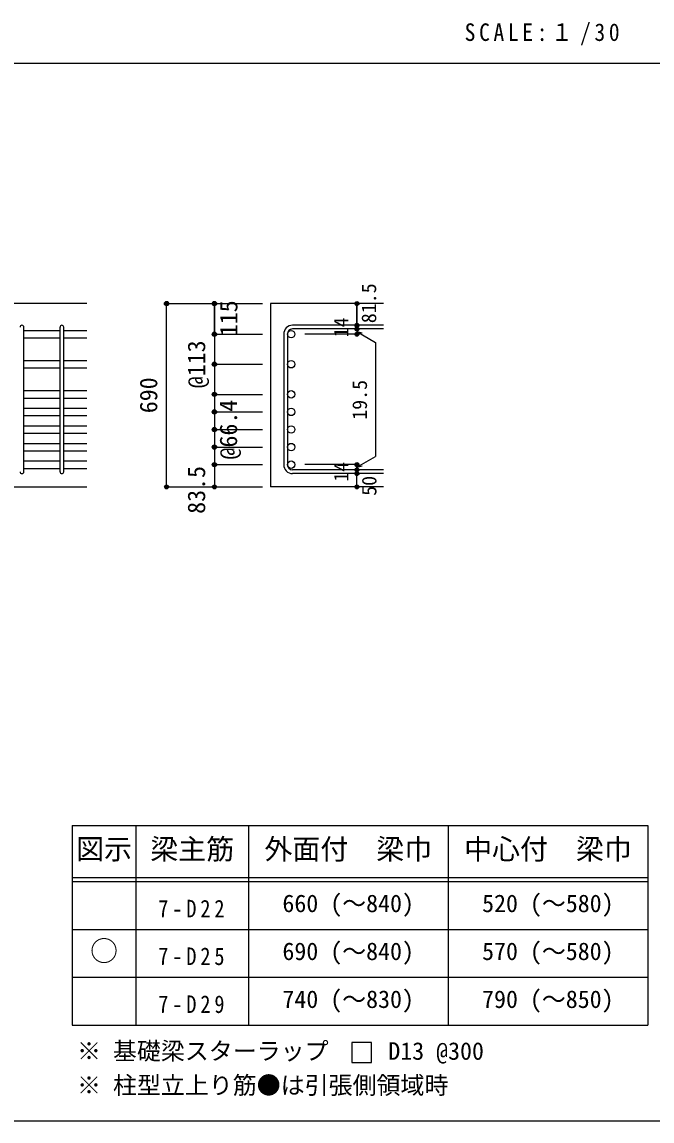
# Model space of a CAD drawing. Units: millimetres at full size, sheet at 1:30, with parts at other scales. Extents: x -5973 to 5954, y -4195 to 4201.
# Drawn here: x 1259 to 3626, y -4195 to -67 of the extents above; entities that cross this region are included whole.
import ezdxf
from ezdxf.enums import TextEntityAlignment as Align

# ---------------------------------------------------------------- set-up
doc = ezdxf.new("R2010")
doc.units = ezdxf.units.MM
doc.header["$LTSCALE"] = 30
doc.header["$PDMODE"] = 32
doc.header["$PDSIZE"] = 15
for name, color, linetype in [('0-1_躯体線', 2, 'Continuous'), ('0-5_基礎梁筋', 7, 'Continuous'), ('0-6_スタラップ筋', 7, 'Continuous'), ('0-D_寸法', 4, 'Continuous'), ('6-7_文字', 7, 'Continuous'), ('6-E_枠', 7, 'Continuous'), ('F-0_枠', 6, 'Continuous')]:
    doc.layers.add(name, color=color, linetype=linetype)
doc.styles.add('ＭＳ ゴシック', font='')
doc.styles.get('ＭＳ ゴシック').set_extended_font_data('MS Gothic')

msp = doc.modelspace()

# ---------------------------------------------------------------- linework, layer by layer
at = {"layer": '0-1_躯体線'}
for p, q in [((1502.44, -1124.89), (2.44, -1124.89)), ((2617.44, -1124.89), (2192.44, -1124.89)), ((2192.44, -1124.89), (2192.44, -1813.39)), ((1102.44, -1813.39), (1502.44, -1813.39)), ((2617.44, -1813.39), (2192.44, -1813.39))]:
    msp.add_line(p, q, dxfattribs=at)
at = {"layer": '0-5_基礎梁筋'}
for p, q in [((1266.44, -1225.82), (1402.44, -1225.82)), ((1416.44, -1225.82), (1502.44, -1225.82)), ((1266.44, -1253.82), (1402.44, -1253.82)), ((1416.44, -1253.82), (1502.44, -1253.82)), ((1266.44, -1338.86), (1402.44, -1338.86)), ((1416.44, -1338.86), (1502.44, -1338.86)), ((1266.44, -1366.86), (1402.44, -1366.86)), ((1416.44, -1366.86), (1502.44, -1366.86)), ((1266.44, -1451.89), (1402.44, -1451.89)), ((1266.44, -1479.89), (1402.44, -1479.89)), ((1416.44, -1451.89), (1502.44, -1451.89)), ((1416.44, -1479.89), (1502.44, -1479.89)), ((1266.44, -1517.89), (1402.44, -1517.89)), ((1416.44, -1517.89), (1502.44, -1517.89)), ((1266.44, -1545.89), (1402.44, -1545.89)), ((1416.44, -1545.89), (1502.44, -1545.89)), ((1266.44, -1583.89), (1402.44, -1583.89)), ((1416.44, -1583.89), (1502.44, -1583.89)), ((1266.44, -1611.89), (1402.44, -1611.89)), ((1266.44, -1649.89), (1402.44, -1649.89)), ((1416.44, -1611.89), (1502.44, -1611.89)), ((1416.44, -1649.89), (1502.44, -1649.89)), ((1266.44, -1677.89), (1402.44, -1677.89)), ((1416.44, -1677.89), (1502.44, -1677.89)), ((1266.44, -1715.89), (1402.44, -1715.89)), ((1416.44, -1715.89), (1502.44, -1715.89)), ((1266.44, -1743.89), (1402.44, -1743.89)), ((1416.44, -1743.89), (1502.44, -1743.89))]:
    msp.add_line(p, q, dxfattribs=at)
at = {"layer": '0-5_基礎梁筋', "color": 3}
for centre in [(2270.44, -1239.82), (2270.44, -1352.86), (2270.44, -1465.89), (2270.44, -1531.89), (2270.44, -1597.89), (2270.44, -1663.89), (2270.44, -1729.89)]:
    msp.add_circle(centre, 14, dxfattribs=at)
at = {"layer": '0-6_スタラップ筋'}
for p, q in [((1266.44, -1756.39), (1266.44, -1213.32)), ((1402.44, -1756.39), (1402.44, -1213.32)), ((1416.44, -1756.39), (1416.44, -1213.32)), ((2617.44, -1206.32), (2275.94, -1206.32)), ((2617.44, -1220.32), (2275.94, -1220.32)), ((2242.44, -1239.82), (2242.44, -1729.89)), ((2256.44, -1239.82), (2256.44, -1729.89)), ((2617.44, -1749.39), (2275.94, -1749.39)), ((2617.44, -1763.39), (2275.94, -1763.39))]:
    msp.add_line(p, q, dxfattribs=at)
for centre, radius, start, end in [((1259.44, -1213.32), 7, 0, 180), ((1409.44, -1213.32), 7, 0, 180), ((2275.94, -1239.82), 33.5, 90, 180), ((2275.94, -1239.82), 19.5, 90, 180), ((2275.94, -1729.89), 33.5, 180, 270), ((2275.94, -1729.89), 19.5, 180, 270), ((1259.44, -1756.39), 7, 180, 0), ((1409.44, -1756.39), 7, 180, 0)]:
    msp.add_arc(centre, radius, start, end, dxfattribs=at)
at = {"layer": '0-D_寸法'}
for p, q in [((1802.44, -1124.89), (1982.44, -1124.89)), ((1802.44, -1124.89), (1982.44, -1124.89)), ((1802.44, -1813.39), (1802.44, -1124.89)), ((1982.44, -1239.82), (1982.44, -1124.89)), ((1982.44, -1124.89), (2162.44, -1124.89)), ((1982.44, -1124.89), (2162.44, -1124.89)), ((1982.44, -1124.89), (1982.44, -1239.82)), ((2517.44, -1220.32), (2517.44, -1206.32)), ((2517.44, -1220.32), (2517.44, -1239.82)), ((2517.44, -1230.07), (2536.76, -1235.25)), ((2517.44, -1230.07), (2587.5, -1270.52)), ((1982.44, -1239.82), (2162.44, -1239.82)), ((1982.44, -1239.82), (2162.44, -1239.82)), ((1982.44, -1239.82), (1982.44, -1388.89)), ((1982.44, -1239.82), (1982.44, -1469.36)), ((2517.44, -1239.82), (2321.35, -1239.82)), ((2587.5, -1270.52), (2587.5, -1699.2)), ((1982.44, -1352.86), (2162.44, -1352.86)), ((1982.44, -1465.89), (2162.44, -1465.89)), ((1982.44, -1531.89), (2162.44, -1531.89)), ((1982.44, -1597.89), (2162.44, -1597.89)), ((1982.44, -1663.89), (2162.44, -1663.89)), ((1982.44, -1729.89), (2162.44, -1729.89)), ((2517.44, -1729.89), (2321.35, -1729.89)), ((2517.44, -1739.64), (2587.5, -1699.2)), ((2517.44, -1749.39), (2517.44, -1729.89)), ((2517.44, -1739.64), (2536.76, -1734.47)), ((2517.44, -1763.39), (2517.44, -1749.39)), ((2517.44, -1813.39), (2517.44, -1763.39)), ((1802.44, -1813.39), (1982.44, -1813.39)), ((1982.44, -1813.39), (2162.44, -1813.39))]:
    msp.add_line(p, q, dxfattribs=at)
for points in [[(2517.44, -1124.89), (2517.44, -1206.32), (2517.44, -1124.89)], [(1982.44, -1469.36), (1982.44, -1729.89), (1982.44, -1813.39)]]:
    msp.add_lwpolyline(points, dxfattribs=at)
for centre, radius in [((1802.44, -1124.89), 8), ((1802.44, -1124.89), 7.2), ((1802.44, -1124.89), 6.4), ((1802.44, -1124.89), 5.6), ((1802.44, -1124.89), 4.8), ((1802.44, -1124.89), 4), ((1802.44, -1124.89), 3.2), ((1802.44, -1124.89), 2.4), ((1802.44, -1124.89), 1.6), ((1802.44, -1124.89), 0.8), ((1982.44, -1124.89), 8), ((1982.44, -1124.89), 7.2), ((1982.44, -1124.89), 6.4), ((1982.44, -1124.89), 5.6), ((1982.44, -1124.89), 4.8), ((1982.44, -1124.89), 4), ((1982.44, -1124.89), 3.2), ((1982.44, -1124.89), 2.4), ((1982.44, -1124.89), 1.6), ((1982.44, -1124.89), 0.8), ((2517.44, -1124.89), 4), ((2517.44, -1124.89), 3.6), ((2517.44, -1124.89), 3.2), ((2517.44, -1124.89), 2.8), ((2517.44, -1124.89), 2.4), ((2517.44, -1124.89), 2), ((2517.44, -1124.89), 1.6), ((2517.44, -1124.89), 1.2), ((2517.44, -1124.89), 0.8), ((2517.44, -1124.89), 0.4), ((1982.44, -1239.82), 8), ((1982.44, -1239.82), 7.2), ((1982.44, -1239.82), 6.4), ((1982.44, -1239.82), 5.6), ((1982.44, -1239.82), 4.8), ((1982.44, -1239.82), 4), ((1982.44, -1239.82), 3.2), ((1982.44, -1239.82), 2.4), ((1982.44, -1239.82), 1.6), ((2517.44, -1206.32), 4), ((2517.44, -1220.32), 4), ((2517.44, -1239.82), 4), ((2517.44, -1206.32), 3.6), ((2517.44, -1220.32), 3.6), ((2517.44, -1239.82), 3.6), ((2517.44, -1206.32), 3.2), ((2517.44, -1220.32), 3.2), ((2517.44, -1239.82), 3.2), ((2517.44, -1206.32), 2.8), ((2517.44, -1220.32), 2.8), ((2517.44, -1239.82), 2.8), ((2517.44, -1206.32), 2.4), ((2517.44, -1220.32), 2.4), ((2517.44, -1239.82), 2.4), ((2517.44, -1206.32), 2), ((2517.44, -1220.32), 2), ((2517.44, -1239.82), 2), ((2517.44, -1206.32), 1.6), ((2517.44, -1220.32), 1.6), ((2517.44, -1239.82), 1.6), ((2517.44, -1206.32), 1.2), ((2517.44, -1220.32), 1.2), ((2517.44, -1206.32), 0.8), ((2517.44, -1220.32), 0.8), ((2517.44, -1206.32), 0.4), ((2517.44, -1220.32), 0.4), ((1982.44, -1239.82), 0.8), ((2517.44, -1239.82), 1.2), ((2517.44, -1239.82), 0.8), ((2517.44, -1239.82), 0.4), ((1982.44, -1352.86), 8), ((1982.44, -1352.86), 7.2), ((1982.44, -1352.86), 6.4), ((1982.44, -1352.86), 5.6), ((1982.44, -1352.86), 4.8), ((1982.44, -1352.86), 4), ((1982.44, -1352.86), 3.2), ((1982.44, -1352.86), 2.4), ((1982.44, -1352.86), 1.6), ((1982.44, -1352.86), 0.8), ((1982.44, -1465.89), 8), ((1982.44, -1465.89), 7.2), ((1982.44, -1465.89), 6.4), ((1982.44, -1465.89), 5.6), ((1982.44, -1465.89), 4.8), ((1982.44, -1465.89), 4), ((1982.44, -1465.89), 3.2), ((1982.44, -1465.89), 2.4), ((1982.44, -1465.89), 1.6), ((1982.44, -1465.89), 0.8), ((1982.44, -1531.89), 8), ((1982.44, -1531.89), 7.2), ((1982.44, -1531.89), 6.4), ((1982.44, -1531.89), 5.6), ((1982.44, -1531.89), 4.8), ((1982.44, -1531.89), 4), ((1982.44, -1531.89), 3.2), ((1982.44, -1531.89), 2.4), ((1982.44, -1531.89), 1.6), ((1982.44, -1531.89), 0.8), ((1982.44, -1597.89), 8), ((1982.44, -1597.89), 7.2), ((1982.44, -1597.89), 6.4), ((1982.44, -1597.89), 5.6), ((1982.44, -1597.89), 4.8), ((1982.44, -1597.89), 4), ((1982.44, -1597.89), 3.2), ((1982.44, -1597.89), 2.4), ((1982.44, -1597.89), 1.6), ((1982.44, -1597.89), 0.8), ((1982.44, -1663.89), 8), ((1982.44, -1663.89), 7.2), ((1982.44, -1663.89), 6.4), ((1982.44, -1663.89), 5.6), ((1982.44, -1663.89), 4.8), ((1982.44, -1663.89), 4), ((1982.44, -1663.89), 3.2), ((1982.44, -1663.89), 2.4), ((1982.44, -1663.89), 1.6), ((1982.44, -1663.89), 0.8), ((1982.44, -1729.89), 8), ((1982.44, -1729.89), 7.2), ((1982.44, -1729.89), 6.4), ((1982.44, -1729.89), 5.6), ((1982.44, -1729.89), 4.8), ((1982.44, -1729.89), 4), ((1982.44, -1729.89), 3.2), ((1982.44, -1729.89), 2.4), ((1982.44, -1729.89), 1.6), ((1982.44, -1729.89), 0.8), ((2517.44, -1729.89), 4), ((2517.44, -1729.89), 3.6), ((2517.44, -1729.89), 3.2), ((2517.44, -1729.89), 2.8), ((2517.44, -1729.89), 2.4), ((2517.44, -1729.89), 2), ((2517.44, -1729.89), 1.6), ((2517.44, -1729.89), 1.2), ((2517.44, -1729.89), 0.8), ((2517.44, -1729.89), 0.4), ((2517.44, -1749.39), 4), ((2517.44, -1763.39), 4), ((2517.44, -1749.39), 3.6), ((2517.44, -1763.39), 3.6), ((2517.44, -1749.39), 3.2), ((2517.44, -1763.39), 3.2), ((2517.44, -1749.39), 2.8), ((2517.44, -1763.39), 2.8), ((2517.44, -1749.39), 2.4), ((2517.44, -1763.39), 2.4), ((2517.44, -1749.39), 2), ((2517.44, -1763.39), 2), ((2517.44, -1749.39), 1.6), ((2517.44, -1763.39), 1.6), ((2517.44, -1749.39), 1.2), ((2517.44, -1763.39), 1.2), ((2517.44, -1749.39), 0.8), ((2517.44, -1763.39), 0.8), ((2517.44, -1749.39), 0.4), ((2517.44, -1763.39), 0.4), ((1802.44, -1813.39), 7.2), ((1802.44, -1813.39), 6.4), ((1802.44, -1813.39), 5.6), ((1802.44, -1813.39), 4.8), ((1802.44, -1813.39), 4), ((1802.44, -1813.39), 3.2), ((1802.44, -1813.39), 2.4), ((1802.44, -1813.39), 1.6), ((1802.44, -1813.39), 0.8), ((1982.44, -1813.39), 7.2), ((1982.44, -1813.39), 6.4), ((1982.44, -1813.39), 5.6), ((1982.44, -1813.39), 4.8), ((1982.44, -1813.39), 4), ((1982.44, -1813.39), 3.2), ((1982.44, -1813.39), 2.4), ((1982.44, -1813.39), 1.6), ((1982.44, -1813.39), 0.8), ((2517.44, -1813.39), 4), ((2517.44, -1813.39), 3.6), ((2517.44, -1813.39), 3.2), ((2517.44, -1813.39), 2.8), ((2517.44, -1813.39), 2.4), ((2517.44, -1813.39), 2), ((2517.44, -1813.39), 1.6), ((2517.44, -1813.39), 1.2), ((2517.44, -1813.39), 0.8), ((2517.44, -1813.39), 0.4)]:
    msp.add_circle(centre, radius, dxfattribs=at)
at = {"layer": '0-D_寸法', "color": 7}
for p in [(1802.44, -1124.89), (1982.44, -1124.89), (2517.44, -1124.89), (1982.44, -1239.82), (2517.44, -1206.32), (2517.44, -1220.32), (2517.44, -1239.82), (1982.44, -1352.86), (1982.44, -1465.89), (1982.44, -1531.89), (1982.44, -1597.89), (1982.44, -1663.89), (1982.44, -1729.89), (2517.44, -1729.89), (2517.44, -1729.89), (2517.44, -1749.39), (2517.44, -1763.39), (1802.44, -1813.39), (1982.44, -1813.39), (2517.44, -1813.39)]:
    msp.add_point(p, dxfattribs=at)
at = {"layer": '6-7_文字'}
msp.add_lwpolyline([(2497.89, -3974.85), (2572.89, -3974.85), (2572.89, -3899.85), (2497.89, -3899.85)], close=True, dxfattribs=at)
at = {"layer": '6-E_枠', "color": 3}
for p, q in [((1447.71, -3085.43), (1447.71, -3835.43)), ((1447.71, -3085.43), (3610.24, -3085.43)), ((3610.24, -3085.43), (3610.24, -3835.43)), ((1447.71, -3835.43), (3610.24, -3835.43))]:
    msp.add_line(p, q, dxfattribs=at)
at = {"layer": '6-E_枠'}
for p, q in [((1687.71, -3085.43), (1687.71, -3835.43)), ((2110.24, -3085.43), (2110.24, -3835.43)), ((2860.24, -3085.43), (2860.24, -3835.43)), ((1447.71, -3280.43), (3610.24, -3280.43)), ((1447.71, -3295.43), (3610.24, -3295.43)), ((1447.71, -3475.43), (3610.24, -3475.43)), ((1447.71, -3655.43), (3610.24, -3655.43))]:
    msp.add_line(p, q, dxfattribs=at)
at = {"layer": 'F-0_枠', "color": 2}
msp.add_line((-5972.88, -222.05), (3723.6, -222.05), dxfattribs=at)
at = {"layer": 'F-0_枠'}
msp.add_line((5954.1, -4195.24), (-5972.88, -4195.24), dxfattribs=at)

# ---------------------------------------------------------------- texts
at = {"layer": '0-D_寸法', "style": 'ＭＳ ゴシック'}
for s, height, p in [('81.5', 54.99, (2606.33, -1198.49)), ('115', 65.98, (2088.54, -1247.45)), ('14', 54.99, (2502.21, -1251.76)), ('@113', 65.98, (1967.44, -1442.86)), ('690', 65.98, (1787.44, -1536.64)), ('19.5', 54.99, (2571.82, -1561.34)), ('@66.4', 65.98, (2087.44, -1710.39)), ('14', 54.99, (2502.18, -1794.07)), ('83.5', 65.98, (1967.28, -1914.61)), ('50', 54.99, (2607.44, -1846.89))]:
    msp.add_text(s, height=height, rotation=90, dxfattribs=at).set_placement(p, align=Align.BOTTOM_LEFT)
at = {"layer": '6-7_文字', "color": 2, "style": 'ＭＳ ゴシック'}
for s, p in [('図示', (1462.71, -3235.43)), ('梁主筋', (1741.48, -3235.43)), ('外面付\u3000梁巾', (2170.24, -3235.43)), ('中心付\u3000梁巾', (2920.24, -3235.43)), ('○', (1515.21, -3617.93))]:
    msp.add_text(s, height=76.98, dxfattribs=at).set_placement(p, align=Align.BOTTOM_LEFT)
at = {"layer": '6-7_文字', "style": 'ＭＳ ゴシック'}
for s, p in [('660 (～840)', (2237.74, -3430.43)), ('520 (～580)', (2987.74, -3430.43)), ('690 (～840)', (2237.74, -3610.43)), ('570 (～580)', (2987.74, -3610.43)), ('740 (～830)', (2237.74, -3790.43)), ('790 (～850)', (2987.74, -3790.43)), ('※ 基礎梁スターラップ     D13 @300', (1466.27, -3985.01)), ('※ 柱型立上り筋●は引張側領域時', (1466.27, -4113.51))]:
    msp.add_text(s, height=65.98, dxfattribs=at).set_placement(p, align=Align.BOTTOM_LEFT)
at = {"layer": '6-7_文字', "color": 2, "insert": (2922.26, -154.55), "char_height": 65.98, "attachment_point": 7, "style": 'ＭＳ ゴシック'}
msp.add_mtext('\\T1.34;\\W0.9;SCALE:１/30', dxfattribs=at)
at = {"layer": '6-7_文字', "char_height": 65.98, "attachment_point": 7, "style": 'ＭＳ ゴシック'}
for s, insert in [('\\T1.38;\\W0.85;7-D22', (1771.48, -3430.43)), ('\\T1.38;\\W0.85;7-D25', (1771.48, -3610.43)), ('\\T1.38;\\W0.85;7-D29', (1771.48, -3790.43))]:
    msp.add_mtext(s, dxfattribs=dict(at, insert=insert))

doc.saveas('drawing.dxf')
